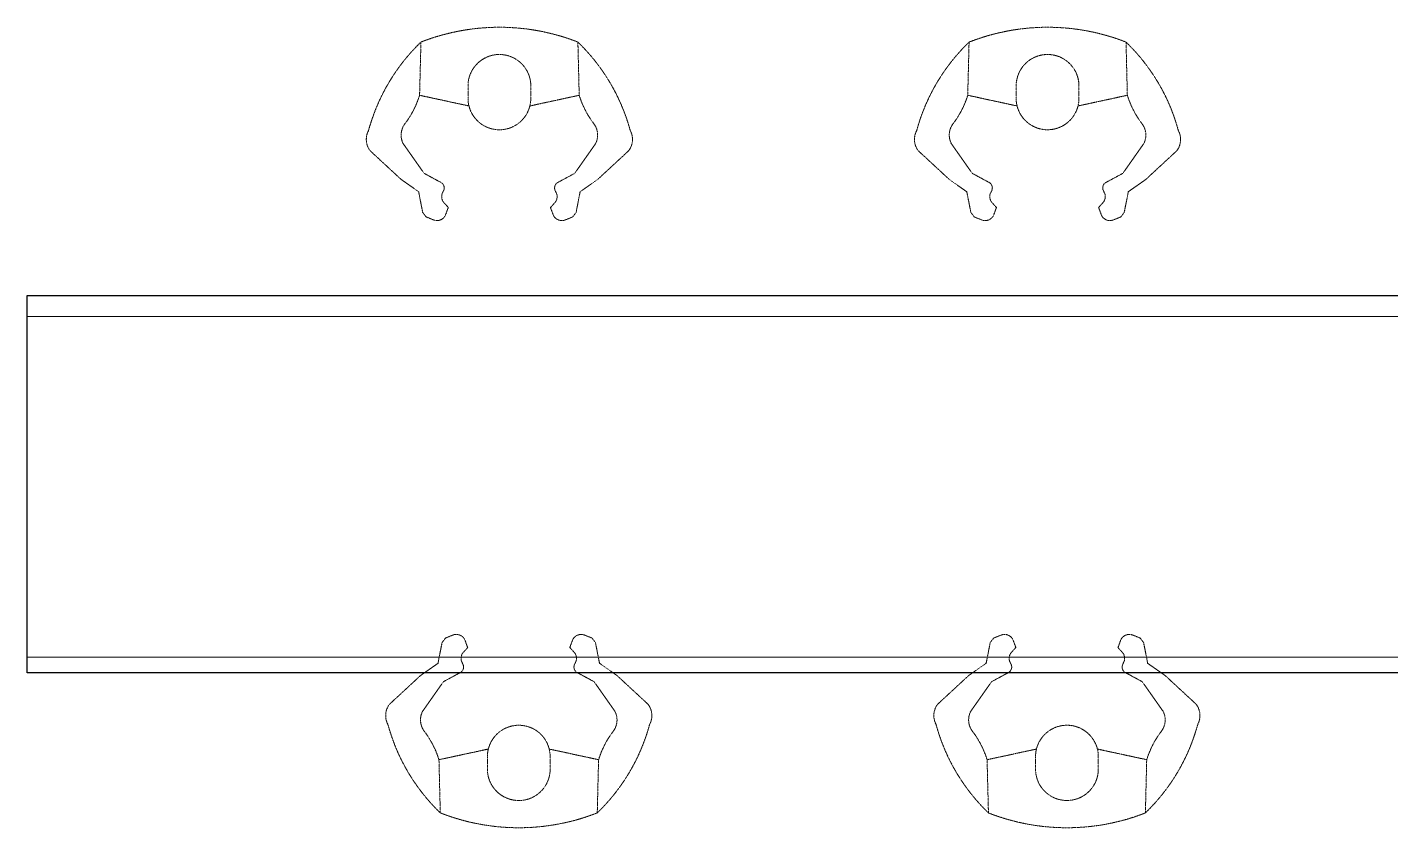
# Model space of a CAD drawing. Header units: millimetres. Extents: x -93009755325 to 1190721, y -74648 to 62868853516.
# Drawn here: x 230280 to 233532, y -33261 to -31351 of the extents above; entities that cross this region are included whole.
import ezdxf

# ---------------------------------------------------------------- set-up
doc = ezdxf.new("R2010")
doc.units = ezdxf.units.MM
doc.linetypes.add('PHANTOM2', pattern=[1.25, 0.625, -0.125, 0.125, -0.125, 0.125, -0.125])
doc.layers.add('5', color=5, linetype='PHANTOM2', lineweight=5)
doc.layers.add('Layer2', color=6, linetype='Continuous', lineweight=13)

# ---------------------------------------------------------------- blocks, each defined once
blk = doc.blocks.new('R3')
at = {"layer": '5'}
for p, q in [((-252, -268.2), (-247.7, -98.8)), ((256.5, -268.2), (252.3, -98.8)), ((-97.7, -238.3), (-97.7, -278)), ((102.3, -238.3), (102.3, -278)), ((-94.8, -302.2), (-252, -268.2)), ((99.3, -302.2), (256.5, -268.2)), ((-303.6, -423.4), (-237.5, -516.9)), ((308.1, -423.4), (242, -516.9)), ((-409.5, -445), (-310.8, -536.3)), ((414, -445), (315.3, -536.3)), ((-237.5, -516.9), (-185, -545.3)), ((242, -516.9), (189.5, -545.3)), ((-255, -575.5), (-310.8, -536.3)), ((259.5, -575.5), (315.3, -536.3)), ((-242.1, -641.4), (-255, -575.5)), ((-175.3, -571.3), (-180.5, -582.5)), ((179.8, -571.3), (185, -582.5)), ((246.6, -641.4), (259.5, -575.5)), ((-242.1, -641.4), (-231.4, -655.6)), ((-176, -608.5), (-160.5, -625.7)), ((-160.5, -625.7), (-170, -651.3)), ((180.5, -608.5), (165, -625.7)), ((165, -625.7), (174.5, -651.3)), ((246.6, -641.4), (235.9, -655.6)), ((-207.7, -665.2), (-231.4, -655.6)), ((212.2, -665.2), (235.9, -655.6))]:
    blk.add_line(p, q, dxfattribs=at)
for centre, radius, start, end in [((2.3, -736.3), 684.8, 68.5887, 111.4113), ((178.1, -541.3), 614.1, 133.9025, 164.8142), ((-173.6, -541.3), 614.1, 15.1858, 46.0975), ((2.3, -238.3), 100, 0, 180), ((-529, -182.9), 289.8, 322.9556, 342.8949), ((2.3, -278), 100, 180, 0), ((533.5, -182.9), 289.8, 197.1051, 217.0444), ((-361.7, -408.8), 60, 151.784, 217.1893), ((-250.8, -395), 60, 141.3857, 208.334), ((255.3, -395), 60, 331.666, 38.6143), ((366.2, -408.8), 60, 322.8107, 28.216), ((-193.6, -563.3), 20, 336.3947, 64.5612), ((198.1, -563.3), 20, 115.4388, 203.6053), ((-151.7, -590.9), 30, 163.7926, 215.8207), ((156.2, -590.9), 30, 324.1793, 16.2074), ((-196.5, -637.3), 30, 248.0419, 332.1681), ((201, -637.3), 30, 207.8319, 291.9581)]:
    blk.add_arc(centre, radius, start, end, dxfattribs=at)
blk = doc.blocks.new('tjeargWEGwgaerr')
at = {"color": 3}
blk.add_lwpolyline([(631984, 276459), (641984, 276459), (641984, 275559), (631984, 275559)], close=True, dxfattribs=at)
at = {"layer": 'Layer2', "color": 3}
for p, q in [((636934, 276459), (632478, 276459)), ((641984, 276409), (631984, 276409)), ((641984, 275596.4), (631984, 275596.4))]:
    blk.add_line(p, q, dxfattribs=at)
at = {"xscale": 0.7487999999430031, "yscale": 0.7487999999430031, "zscale": 0.7488000000000004}
for p in [(633108.6, 277137.5), (634416.2, 277137.5)]:
    blk.add_blockref('R3', p, dxfattribs=at)
at = {"xscale": -0.7487999999430031, "yscale": 0.7487999999430031, "zscale": 0.7488000000000004, "rotation": 180}
for p in [(633154.8, 275150.9), (634462.4, 275150.9)]:
    blk.add_blockref('R3', p, dxfattribs=at)

msp = doc.modelspace()

# ---------------------------------------------------------------- block references
at = {"color": 250, "lineweight": -3}
msp.add_blockref('tjeargWEGwgaerr', (-401704.489, -308450.366), dxfattribs=at)

doc.saveas('drawing.dxf')
